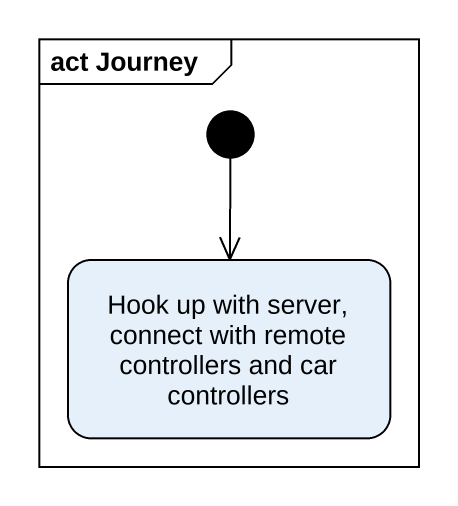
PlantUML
@startuml
mainframe act Journey
hide empty description
state "Hook up with server, connect with remote controllers and car controllers" as Hook_up_with_server_connect
[*] --> Hook_up_with_server_connect
@enduml
